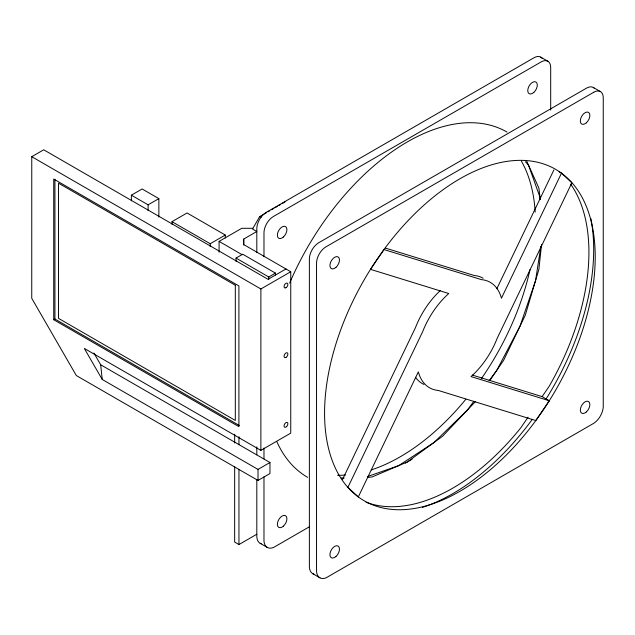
<?xml version="1.0" encoding="UTF-8"?>
<svg xmlns="http://www.w3.org/2000/svg" width="635" height="635" viewBox="0 0 635 635"><rect width="100%" height="100%" fill="white"/><g stroke="black" fill="none" stroke-linecap="round" stroke-linejoin="round"><path stroke-width="0.95" d="M285.972 268.978L268.049 279.321L43.712 149.796L31.766 156.694L31.75 298.339L76.327 375.547L258.016 480.441L269.962 473.543L269.962 462.51L100.687 364.776L93.901 353.028M266.43 212.709L259.675 216.606L252.508 229.021L256.81 231.505L243.729 239.054L243.729 244.578L290.751 271.74L290.751 433.126L260.882 450.374L84.312 348.432L102.235 379.468L258.016 469.408L258.016 480.441M541.56 244.404L538.877 269.462L525.272 315.238L503.626 360.307L489.696 380.69M540.861 246.467L535.551 280.662L519.978 326.271L496.729 370.403L489.101 380.722M342.479 479.6L415.481 327.589A60.817 35.115 -60 0 1 440.253 290.592M496.84 288.719L553.895 169.926M559.102 171.791L561.491 173.172L501.436 298.22A60.817 35.115 -60 0 0 481.401 279.63L384.016 249.571L370.499 269.351L448.762 293.513A60.817 35.115 -60 0 0 422.648 331.724L347.924 487.315L358.299 496.935L418.354 371.888A60.817 35.115 -60 0 0 438.388 390.477L535.773 420.537L549.291 400.756L542.123 396.613L472.345 375.079M528.05 417.211L520.819 427.792A192.595 111.196 -60 0 1 366.085 502.261M542.123 396.613L549.029 386.517A192.595 111.196 -60 0 0 570.667 184.19M473.845 401.344L467.384 410.067L433.951 442.547L398.701 465.63L367.697 476.472M475.425 401.582L442.579 436.253L407.329 461.962L372.086 476.956L367.617 477.393M131.381 200.85L131.381 195.175L142.137 188.968L158.861 198.628L158.861 217.035M131.381 195.175L148.106 204.835L158.861 198.628M171.998 224.353L171.998 221.663L187.055 212.971L225.282 235.037L225.282 237.998M53.737 319.738L238.903 426.641L238.903 285.94L53.737 179.038L53.737 319.738L54.928 319.048L239.236 425.458M171.998 221.663L210.225 243.729L225.282 235.037M268.121 211.733L269.804 210.756M271.494 209.78L274.026 208.32M275.717 207.343L277.4 206.367M279.09 205.399L280.781 204.422M282.472 203.446L285.004 201.986M219.083 252.214L219.083 241.379L241.752 228.298L252.841 228.298M236.029 261.39L236.029 258.08L242.721 254.214L275.455 273.113L275.455 275.026M236.029 258.08L268.764 276.979L275.455 273.113M31.766 156.694L260.882 288.981L290.751 271.74M258.016 469.408L269.962 462.51M234.672 466.638L234.648 542.076L238.951 544.552L256.81 534.241M405.313 463.129L412.171 459.168M309.555 526.693L273.534 547.489A16.05 9.263 -60 0 1 263.977 539.21L263.977 476.774M341.249 477.988L344.226 477.957M385.358 248.063L474.234 275.495A60.817 35.115 -60 0 1 483.14 278.241M549.291 400.756L471.027 376.595A60.817 35.115 -60 0 0 497.142 338.384L571.865 182.793L561.491 173.172A191.381 110.498 -60 0 0 331.676 359.092A191.381 110.498 -60 0 0 486.513 472.892A191.381 110.498 -60 0 0 561.491 173.172M540.718 57.118L547.886 61.254M593.28 87.463L600.448 91.607M259.675 216.606L261.112 217.432M219.083 241.379L242.181 254.722M260.207 543.338L267.375 547.481M312.777 573.691L319.945 577.826M525.431 161.711L528.606 165.346L540.012 197.366L540.131 199.326M526.756 161.258L538.877 188.055L540.25 199.279M100.687 364.776L102.235 379.468M234.656 434.173L234.664 443.032M550.688 110.03L550.688 67.445A13.518 7.803 -60 0 0 541.131 61.928L273.534 216.424A13.343 7.707 -60 0 0 263.977 232.974L263.977 256.762M268.764 276.979L268.764 279.456M263.977 448.032L263.977 458.938M260.882 288.981L260.882 450.374M256.81 252.619L256.81 228.838A13.343 7.707 -60 0 1 266.367 212.28L533.964 57.785A13.518 7.803 -60 0 1 542.234 58.523M256.81 446.865L256.81 454.795M256.81 479.576L256.81 535.075A16.05 9.263 -60 0 0 261.271 543.782M243.729 239.054L243.729 244.999M238.951 436.817L238.951 444.722M238.951 469.432L238.951 544.552M210.225 243.729L210.225 246.42M148.106 204.835L148.106 210.51M54.928 179.34L54.928 319.048M521.438 161.203A191.381 110.498 -60 0 1 535.186 212.138M530.027 269.55A191.381 110.498 -60 0 1 481.338 378.73M465.828 399.288A191.381 110.498 -60 0 1 371.229 469.924M345.551 475.067A191.381 110.498 -60 0 1 337.534 475.25M423.942 384.429A60.817 35.115 -60 0 1 415.481 377.246M307.65 477.353A199.358 115.102 -60 0 1 276.892 441.738M289.616 283.107A199.358 115.102 -60 0 1 507.008 132.056M313.833 574.127A16.05 9.263 -60 0 1 309.372 565.42L309.372 259.183A13.343 7.707 -60 0 1 318.929 242.626L586.526 88.138A13.518 7.803 -60 0 1 594.106 88.074M590.796 218.361A199.358 115.102 -60 0 1 545.83 399.375M532.027 419.711A199.358 115.102 -60 0 1 422.481 507.365M593.693 92.273L326.096 246.769A13.343 7.707 -60 0 0 316.54 263.319L316.54 569.555A16.05 9.263 -60 0 0 326.096 577.834L593.693 423.339A14.232 8.215 -60 0 0 603.25 406.789L603.25 97.79A13.518 7.803 -60 0 0 593.693 92.273M235.315 285.25L58.507 183.174L58.507 318.357L235.315 420.441L235.315 285.25M286.464 426.696A2.707 1.564 -60 0 0 287.322 422.513A2.707 1.564 -60 0 0 284.123 425.347A2.707 1.564 -60 0 0 286.464 426.696M285.964 287.734A2.707 1.564 -60 0 0 287.623 283.472A2.707 1.564 -60 0 0 284.313 285.385A2.707 1.564 -60 0 0 285.964 287.734M285.972 357.402A2.707 1.564 -60 0 0 287.623 353.131A2.707 1.564 -60 0 0 284.313 355.044A2.707 1.564 -60 0 0 285.972 357.402M335.931 556.514A6.755 3.905 -60 0 0 338.074 546.044A6.755 3.905 -60 0 0 330.081 553.141A6.755 3.905 -60 0 0 335.931 556.514M335.931 267.383A6.755 3.905 -60 0 0 338.074 256.913A6.755 3.905 -60 0 0 330.081 264.009A6.755 3.905 -60 0 0 335.931 267.383M586.327 122.825A6.755 3.905 -60 0 0 588.47 112.355A6.755 3.905 -60 0 0 580.477 119.443A6.755 3.905 -60 0 0 586.327 122.825M586.327 411.956A6.755 3.905 -60 0 0 588.47 401.487A6.755 3.905 -60 0 0 580.477 408.575A6.755 3.905 -60 0 0 586.327 411.956M283.369 526.169A6.755 3.905 -60 0 0 285.512 515.699A6.755 3.905 -60 0 0 277.519 522.788A6.755 3.905 -60 0 0 283.369 526.169M283.369 237.038A6.755 3.905 -60 0 0 285.512 226.568A6.755 3.905 -60 0 0 277.519 233.656A6.755 3.905 -60 0 0 283.369 237.038M533.765 92.472A6.755 3.905 -60 0 0 535.908 82.002A6.755 3.905 -60 0 0 527.915 89.098A6.755 3.905 -60 0 0 533.765 92.472"/></g></svg>
